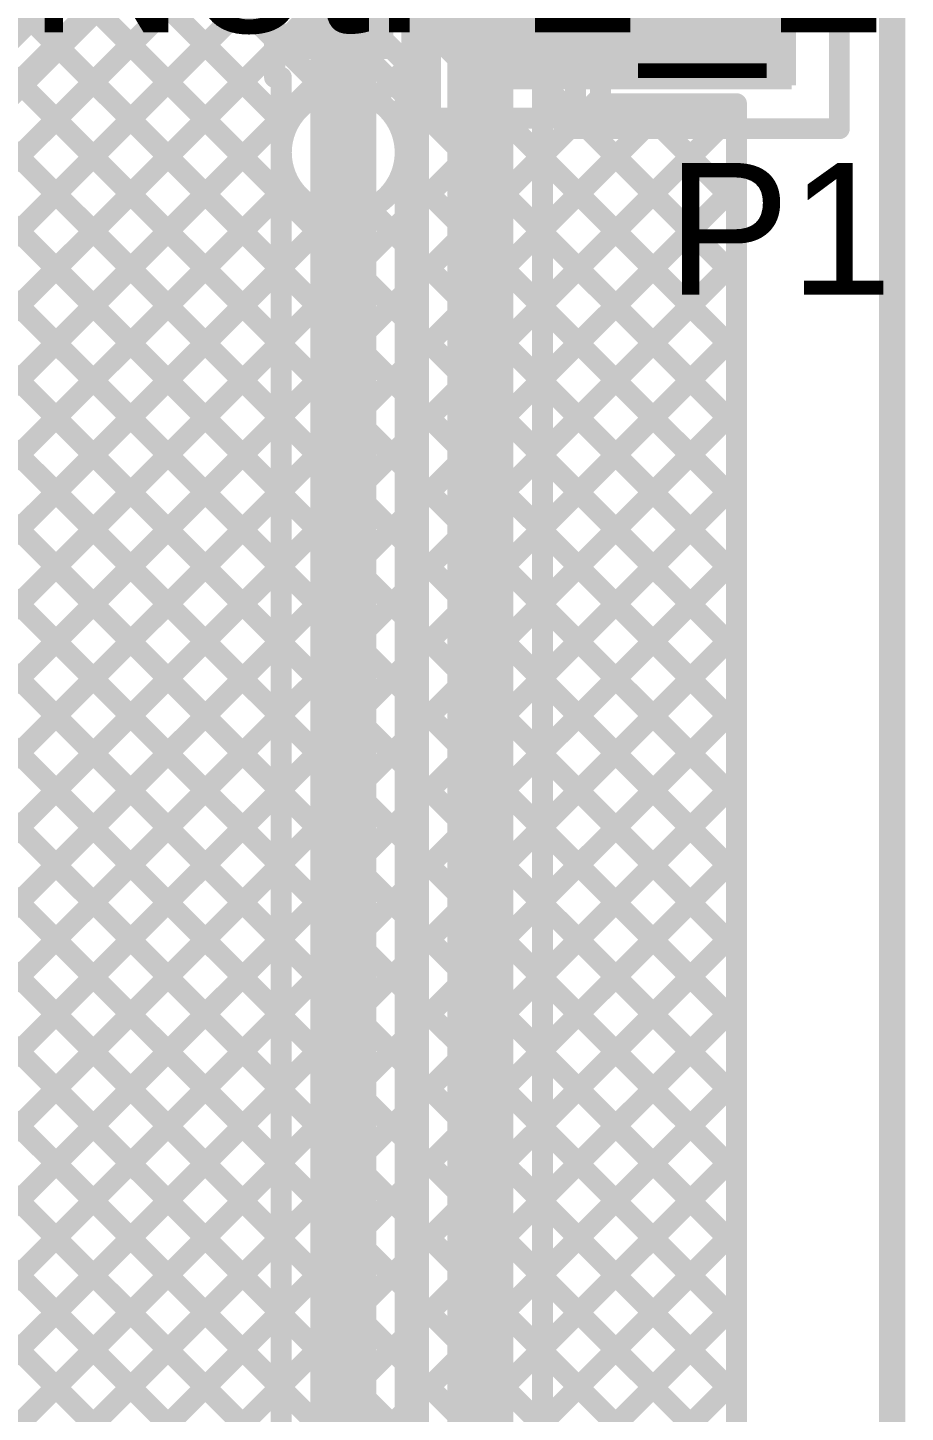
# Model space of a CAD drawing. Header units: millimetres. Extents: x -0.32 to 3.69, y -0.11 to 2.37.
# Drawn here: x 3.355 to 3.688, y 0.588 to 1.113 of the extents above; entities that cross this region are included whole.
import ezdxf

# ---------------------------------------------------------------- set-up
doc = ezdxf.new("R2010")
doc.units = ezdxf.units.MM
doc.header["$MEASUREMENT"] = 0
for name, color, linetype in [('BottomLayer', 5, 'Continuous'), ('BottomPaste', 16, 'Continuous'), ('BottomSolder', 6, 'Continuous'), ('Mechanical2', 216, 'Continuous'), ('MultiLayer', 9, 'Continuous'), ('PadHoleLayer', 156, 'Continuous'), ('TopLayer', 1, 'Continuous'), ('TopOverlay', 2, 'Continuous'), ('TopSolder', 216, 'Continuous'), ('ViaHoleLayer', 16, 'Continuous')]:
    doc.layers.add(name, color=color, linetype=linetype)
doc.styles.add('Arial', font='', dxfattribs={"height": 0.2})
doc.styles.get('Arial').set_extended_font_data('Arial')

# ---------------------------------------------------------------- blocks, each defined once
blk = doc.blocks.new('R___0603_B_39')
at = {"layer": 'BottomLayer'}
for points in [[(-0.045, -0.0175), (-0.045, 0.0175), (-0.015, 0.0175), (-0.015, -0.0175)], [(0.015, -0.0175), (0.015, 0.0175), (0.045, 0.0175), (0.045, -0.0175)]]:
    blk.add_hatch(color=5, dxfattribs=at).paths.add_polyline_path(points)
at = {"layer": 'BottomPaste'}
for points in [[(-0.045, -0.0175), (-0.045, 0.0175), (-0.015, 0.0175), (-0.015, -0.0175)], [(0.015, -0.0175), (0.015, 0.0175), (0.045, 0.0175), (0.045, -0.0175)]]:
    blk.add_hatch(color=16, dxfattribs=at).paths.add_polyline_path(points)
at = {"layer": 'BottomSolder'}
for points in [[(-0.049, -0.0215), (-0.049, 0.0215), (-0.011, 0.0215), (-0.011, -0.0215)], [(0.011, -0.0215), (0.011, 0.0215), (0.049, 0.0215), (0.049, -0.0215)]]:
    blk.add_hatch(color=6, dxfattribs=at).paths.add_polyline_path(points)
blk = doc.blocks.new('HDR1X3__46')
at = {"layer": 'BottomLayer'}
blk.add_hatch(color=5, dxfattribs=at).paths.add_polyline_path([(-0.02953, 0.02953), (0.02953, 0.02953), (0.02953, -0.02953), (-0.02953, -0.02953)])
h = blk.add_hatch(color=5, dxfattribs=at)
edge = h.paths.add_edge_path()
edge.add_arc((0.1, 0), 0.02953, 0, 360)
h = blk.add_hatch(color=5, dxfattribs=at)
edge = h.paths.add_edge_path()
edge.add_arc((0.2, 0), 0.02953, 0, 360)
at = {"layer": 'BottomSolder'}
blk.add_hatch(color=6, dxfattribs=at).paths.add_polyline_path([(-0.03353, 0.03353), (0.03353, 0.03353), (0.03353, -0.03353), (-0.03353, -0.03353)])
h = blk.add_hatch(color=6, dxfattribs=at)
edge = h.paths.add_edge_path()
edge.add_arc((0.1, 0), 0.03353, 0, 360)
h = blk.add_hatch(color=6, dxfattribs=at)
edge = h.paths.add_edge_path()
edge.add_arc((0.2, 0), 0.03353, 0, 360)
at = {"layer": 'MultiLayer'}
blk.add_hatch(color=9, dxfattribs=at).paths.add_polyline_path([(-0.02953, 0.02953), (0.02953, 0.02953), (0.02953, -0.02953), (-0.02953, -0.02953)])
h = blk.add_hatch(color=9, dxfattribs=at)
edge = h.paths.add_edge_path()
edge.add_arc((0.1, 0), 0.02953, 0, 360)
h = blk.add_hatch(color=9, dxfattribs=at)
edge = h.paths.add_edge_path()
edge.add_arc((0.2, 0), 0.02953, 0, 360)
at = {"layer": 'PadHoleLayer'}
h = blk.add_hatch(color=156, dxfattribs=at)
edge = h.paths.add_edge_path()
edge.add_arc((0, 0), 0.01772, 0, 360)
h = blk.add_hatch(color=156, dxfattribs=at)
edge = h.paths.add_edge_path()
edge.add_arc((0.1, 0), 0.01772, 0, 360)
h = blk.add_hatch(color=156, dxfattribs=at)
edge = h.paths.add_edge_path()
edge.add_arc((0.2, 0), 0.01772, 0, 360)
at = {"layer": 'TopLayer'}
blk.add_hatch(color=1, dxfattribs=at).paths.add_polyline_path([(-0.02953, 0.02953), (0.02953, 0.02953), (0.02953, -0.02953), (-0.02953, -0.02953)])
h = blk.add_hatch(color=1, dxfattribs=at)
edge = h.paths.add_edge_path()
edge.add_arc((0.1, 0), 0.02953, 0, 360)
h = blk.add_hatch(color=1, dxfattribs=at)
edge = h.paths.add_edge_path()
edge.add_arc((0.2, 0), 0.02953, 0, 360)
at = {"layer": 'TopSolder'}
blk.add_hatch(color=216, dxfattribs=at).paths.add_polyline_path([(-0.03353, 0.03353), (0.03353, 0.03353), (0.03353, -0.03353), (-0.03353, -0.03353)])
h = blk.add_hatch(color=216, dxfattribs=at)
edge = h.paths.add_edge_path()
edge.add_arc((0.1, 0), 0.03353, 0, 360)
h = blk.add_hatch(color=216, dxfattribs=at)
edge = h.paths.add_edge_path()
edge.add_arc((0.2, 0), 0.03353, 0, 360)
at = {"layer": 'TopOverlay', "const_width": 0.00787}
for points in [[(-0.05, 0.05), (0.25, 0.05)], [(-0.05, 0.05), (-0.05, -0.05)], [(0.25, 0.05), (0.25, -0.05)], [(-0.05, -0.05), (0.25, -0.05)]]:
    blk.add_lwpolyline(points, dxfattribs=at)
at = {"layer": 'TopOverlay', "const_width": 0.00394}
for points in [[(-0.05197, 0.05, 1), (-0.04803, 0.05, 1)], [(-0.05197, 0.05, 1), (-0.04803, 0.05, 1)], [(0.24803, 0.05, 1), (0.25197, 0.05, 1)], [(0.24803, 0.05, 1), (0.25197, 0.05, 1)], [(-0.05197, -0.05, 1), (-0.04803, -0.05, 1)], [(-0.05197, -0.05, 1), (-0.04803, -0.05, 1)], [(0.24803, -0.05, 1), (0.25197, -0.05, 1)], [(0.24803, -0.05, 1), (0.25197, -0.05, 1)]]:
    blk.add_lwpolyline(points, format="xyb", close=True, dxfattribs=at)

msp = doc.modelspace()

# ---------------------------------------------------------------- hatches: boundary and pattern name
at = {"layer": 'BottomLayer'}
msp.add_hatch(color=5, dxfattribs=at).paths.add_polyline_path([(3.519, 1.09), (3.645, 1.09), (3.645, 1.16), (3.519, 1.16)])
h = msp.add_hatch(color=5, dxfattribs=at)
edge = h.paths.add_edge_path()
edge.add_arc((3.475, 1.066), 0.01181, 0, 360)
at = {"layer": 'TopLayer'}
h = msp.add_hatch(color=1, dxfattribs=at)
edge = h.paths.add_edge_path()
edge.add_arc((3.475, 1.066), 0.01181, 0, 360)
at = {"layer": 'ViaHoleLayer'}
h = msp.add_hatch(color=16, dxfattribs=at)
edge = h.paths.add_edge_path()
edge.add_arc((3.475, 1.066), 0.00591, 0, 360)

# ---------------------------------------------------------------- linework, layer by layer
at = {"layer": 'BottomLayer'}
for points, const_width in [([(3.332, 1.1), (3.457, 1.225)], 0.02), ([(2.95181, 0.66422), (3.4916, 1.204)], 0.008), ([(3.34688, 1.08519), (3.4657, 1.204)], 0.008), ([(3.508, 1.079), (3.508, 1.171)], 0.008), ([(3.449, 1.0945), (3.449, 1.1515)], 0.008), ([(3.501, 1.0945), (3.501, 1.1515)], 0.008), ([(3.40976, 1.14807), (3.449, 1.10883)], 0.008), ([(2.97061, 0.65473), (3.449, 1.13312)], 0.008), ([(3.39562, 1.13392), (3.4515, 1.07805)], 0.008), ([(3.475, 1.066), (3.475, 1.123)], 0.025), ([(3.535, 1.123), (3.536, 1.124)], 0.025), ([(3.536, 1.124), (3.612, 1.124)], 0.025), ([(3.612, 1.124), (3.613, 1.125)], 0.025), ([(3.38148, 1.11978), (3.624, 0.87726)], 0.008), ([(3.501, 1.1134), (3.508, 1.1064)], 0.008), ([(2.9844, 0.64024), (3.449, 1.10483)], 0.008), ([(3.36734, 1.10564), (3.624, 0.84898)], 0.008), ([(3.501, 1.10027), (3.508, 1.10727)], 0.008), ([(3.4515, 1.066), (3.4515, 1.0945)], 0.008), ([(3.4985, 1.066), (3.4985, 1.0945)], 0.008), ([(3.3532, 1.0915), (3.624, 0.82069)], 0.008), ([(3.4985, 1.08761), (3.624, 0.96212)], 0.008), ([(2.92671, 0.4694), (3.5363, 1.079)], 0.008), ([(2.94143, 1.079), (3.624, 0.39643)], 0.008), ([(2.95268, 0.4671), (3.56459, 1.079)], 0.008), ([(2.96971, 1.079), (3.624, 0.42471)], 0.008), ([(2.97126, 0.45739), (3.59287, 1.079)], 0.008), ([(2.98486, 0.4427), (3.62116, 1.079)], 0.008), ([(2.99305, 0.6206), (3.4515, 1.07905)], 0.008), ([(2.998, 1.079), (3.624, 0.453)], 0.008), ([(3.02628, 1.079), (3.624, 0.48128)], 0.008), ([(3.05457, 1.079), (3.624, 0.50957)], 0.008), ([(3.08285, 1.079), (3.624, 0.53785)], 0.008), ([(3.11113, 1.079), (3.624, 0.56613)], 0.008), ([(3.13942, 1.079), (3.624, 0.59442)], 0.008), ([(3.1677, 1.079), (3.624, 0.6227)], 0.008), ([(3.19599, 1.079), (3.624, 0.65099)], 0.008), ([(3.22427, 1.079), (3.624, 0.67927)], 0.008), ([(3.25256, 1.079), (3.624, 0.70756)], 0.008), ([(3.28084, 1.079), (3.624, 0.73584)], 0.008), ([(3.30912, 1.079), (3.624, 0.76412)], 0.008), ([(3.33684, 1.07957), (3.624, 0.79241)], 0.008), ([(3.4985, 1.06948), (3.50802, 1.079)], 0.008), ([(3.508, 1.079), (3.624, 1.079)], 0.008), ([(3.5354, 1.079), (3.624, 0.9904)], 0.008), ([(3.56368, 1.079), (3.624, 1.01868)], 0.008), ([(3.59197, 1.079), (3.624, 1.04697)], 0.008), ([(3.62025, 1.079), (3.624, 1.07525)], 0.008), ([(3.624, -0.034), (3.624, 1.079)], 0.008), ([(3.49774, 1.06009), (3.624, 0.93383)], 0.008), ([(2.99299, 0.59226), (3.45477, 1.05404)], 0.008), ([(2.99326, 0.42282), (3.624, 1.05356)], 0.008), ([(2.85987, 0.43085), (3.47174, 1.04273)], 0.008), ([(3.48487, 1.04467), (3.624, 0.90555)], 0.008), ([(2.9926, 0.39387), (3.624, 1.02528)], 0.008), ([(2.90007, 0.27306), (3.624, 0.99699)], 0.008), ([(2.99465, 0.9975), (3.624, 0.36814)], 0.008), ([(2.98907, 0.97479), (3.624, 0.33986)], 0.008), ([(2.92835, 0.27306), (3.624, 0.96871)], 0.008), ([(2.95664, 0.27306), (3.624, 0.94042)], 0.008), ([(2.98492, 0.27306), (3.624, 0.91214)], 0.008), ([(2.99471, 0.25457), (3.624, 0.88385)], 0.008), ([(2.99471, 0.22628), (3.624, 0.85557)], 0.008), ([(2.99471, 0.198), (3.624, 0.82729)], 0.008), ([(2.99471, 0.16971), (3.624, 0.799)], 0.008), ([(2.81928, -0.034), (3.624, 0.77072)], 0.008), ([(2.84757, -0.034), (3.624, 0.74243)], 0.008), ([(2.87585, -0.034), (3.624, 0.71415)], 0.008), ([(2.90414, -0.034), (3.624, 0.68586)], 0.008), ([(2.93242, -0.034), (3.624, 0.65758)], 0.008), ([(2.9607, -0.034), (3.624, 0.6293)], 0.008), ([(2.98899, -0.034), (3.624, 0.60101)], 0.008)]:
    msp.add_lwpolyline(points, dxfattribs=dict(at, const_width=const_width))
for points, const_width in [([(3.46875, 1.123, 1), (3.48125, 1.123, 1)], 0.0125), ([(3.52875, 1.123, 1), (3.54125, 1.123, 1)], 0.0125), ([(3.52975, 1.124, 1), (3.54225, 1.124, 1)], 0.0125), ([(3.52975, 1.124, 1), (3.54225, 1.124, 1)], 0.0125), ([(3.60575, 1.124, 1), (3.61825, 1.124, 1)], 0.0125), ([(3.60575, 1.124, 1), (3.61825, 1.124, 1)], 0.0125), ([(3.60675, 1.125, 1), (3.61925, 1.125, 1)], 0.0125), ([(3.499, 1.1134, 1), (3.503, 1.1134, 1)], 0.004), ([(3.36534, 1.10564, 1), (3.36934, 1.10564, 1)], 0.004), ([(3.447, 1.10883, 1), (3.451, 1.10883, 1)], 0.004), ([(3.447, 1.10483, 1), (3.451, 1.10483, 1)], 0.004), ([(3.506, 1.10727, 1), (3.51, 1.10727, 1)], 0.004), ([(3.506, 1.1064, 1), (3.51, 1.1064, 1)], 0.004), ([(3.499, 1.10027, 1), (3.503, 1.10027, 1)], 0.004), ([(3.447, 1.0945, 1), (3.451, 1.0945, 1)], 0.004), ([(3.4495, 1.0945, 1), (3.4535, 1.0945, 1)], 0.004), ([(3.4965, 1.0945, 1), (3.5005, 1.0945, 1)], 0.004), ([(3.499, 1.0945, 1), (3.503, 1.0945, 1)], 0.004), ([(3.3512, 1.0915, 1), (3.3552, 1.0915, 1)], 0.004), ([(3.4965, 1.08761, 1), (3.5005, 1.08761, 1)], 0.004), ([(3.4495, 1.07905, 1), (3.4535, 1.07905, 1)], 0.004), ([(3.4495, 1.07805, 1), (3.4535, 1.07805, 1)], 0.004), ([(3.506, 1.079, 1), (3.51, 1.079, 1)], 0.004), ([(3.506, 1.079, 1), (3.51, 1.079, 1)], 0.004), ([(3.50602, 1.079, 1), (3.51002, 1.079, 1)], 0.004), ([(3.5334, 1.079, 1), (3.5374, 1.079, 1)], 0.004), ([(3.5343, 1.079, 1), (3.5383, 1.079, 1)], 0.004), ([(3.56168, 1.079, 1), (3.56568, 1.079, 1)], 0.004), ([(3.56259, 1.079, 1), (3.56659, 1.079, 1)], 0.004), ([(3.58997, 1.079, 1), (3.59397, 1.079, 1)], 0.004), ([(3.59087, 1.079, 1), (3.59487, 1.079, 1)], 0.004), ([(3.61825, 1.079, 1), (3.62225, 1.079, 1)], 0.004), ([(3.61916, 1.079, 1), (3.62316, 1.079, 1)], 0.004), ([(3.622, 1.079, 1), (3.626, 1.079, 1)], 0.004), ([(3.622, 1.079, 1), (3.626, 1.079, 1)], 0.004), ([(3.46875, 1.066, 1), (3.48125, 1.066, 1)], 0.0125), ([(3.622, 1.07525, 1), (3.626, 1.07525, 1)], 0.004), ([(3.4965, 1.06948, 1), (3.5005, 1.06948, 1)], 0.004), ([(3.4495, 1.066, 1), (3.4535, 1.066, 1)], 0.004), ([(3.4495, 1.066, 1), (3.4535, 1.066, 1)], 0.004), ([(3.4965, 1.066, 1), (3.5005, 1.066, 1)], 0.004), ([(3.4965, 1.066, 1), (3.5005, 1.066, 1)], 0.004), ([(3.49574, 1.06009, 1), (3.49974, 1.06009, 1)], 0.004), ([(3.45277, 1.05404, 1), (3.45677, 1.05404, 1)], 0.004), ([(3.622, 1.05356, 1), (3.626, 1.05356, 1)], 0.004), ([(3.622, 1.04697, 1), (3.626, 1.04697, 1)], 0.004), ([(3.46974, 1.04273, 1), (3.47374, 1.04273, 1)], 0.004), ([(3.48287, 1.04467, 1), (3.48687, 1.04467, 1)], 0.004), ([(3.622, 1.02528, 1), (3.626, 1.02528, 1)], 0.004), ([(3.622, 1.01868, 1), (3.626, 1.01868, 1)], 0.004), ([(3.622, 0.99699, 1), (3.626, 0.99699, 1)], 0.004), ([(3.622, 0.9904, 1), (3.626, 0.9904, 1)], 0.004), ([(3.622, 0.96871, 1), (3.626, 0.96871, 1)], 0.004), ([(3.622, 0.96212, 1), (3.626, 0.96212, 1)], 0.004), ([(3.622, 0.94042, 1), (3.626, 0.94042, 1)], 0.004), ([(3.622, 0.93383, 1), (3.626, 0.93383, 1)], 0.004), ([(3.622, 0.91214, 1), (3.626, 0.91214, 1)], 0.004), ([(3.622, 0.90555, 1), (3.626, 0.90555, 1)], 0.004), ([(3.622, 0.88385, 1), (3.626, 0.88385, 1)], 0.004), ([(3.622, 0.87726, 1), (3.626, 0.87726, 1)], 0.004), ([(3.622, 0.85557, 1), (3.626, 0.85557, 1)], 0.004), ([(3.622, 0.84898, 1), (3.626, 0.84898, 1)], 0.004), ([(3.622, 0.82729, 1), (3.626, 0.82729, 1)], 0.004), ([(3.622, 0.82069, 1), (3.626, 0.82069, 1)], 0.004), ([(3.622, 0.799, 1), (3.626, 0.799, 1)], 0.004), ([(3.622, 0.79241, 1), (3.626, 0.79241, 1)], 0.004), ([(3.622, 0.77072, 1), (3.626, 0.77072, 1)], 0.004), ([(3.622, 0.76412, 1), (3.626, 0.76412, 1)], 0.004), ([(3.622, 0.74243, 1), (3.626, 0.74243, 1)], 0.004), ([(3.622, 0.73584, 1), (3.626, 0.73584, 1)], 0.004), ([(3.622, 0.71415, 1), (3.626, 0.71415, 1)], 0.004), ([(3.622, 0.70756, 1), (3.626, 0.70756, 1)], 0.004), ([(3.622, 0.68586, 1), (3.626, 0.68586, 1)], 0.004), ([(3.622, 0.67927, 1), (3.626, 0.67927, 1)], 0.004), ([(3.622, 0.65758, 1), (3.626, 0.65758, 1)], 0.004), ([(3.622, 0.65099, 1), (3.626, 0.65099, 1)], 0.004), ([(3.622, 0.6293, 1), (3.626, 0.6293, 1)], 0.004), ([(3.622, 0.6227, 1), (3.626, 0.6227, 1)], 0.004), ([(3.622, 0.60101, 1), (3.626, 0.60101, 1)], 0.004), ([(3.622, 0.59442, 1), (3.626, 0.59442, 1)], 0.004)]:
    msp.add_lwpolyline(points, format="xyb", close=True, dxfattribs=dict(at, const_width=const_width))
at = {"layer": 'BottomLayer', "const_width": 0.008}
msp.add_lwpolyline([(3.4985, 1.066, -1), (3.4515, 1.066)], format="xyb", dxfattribs=at)
at = {"layer": 'Mechanical2', "const_width": 0.01}
msp.add_lwpolyline([(3.683, 2.255), (3.683, -0.105)], dxfattribs=at)
at = {"layer": 'TopLayer'}
for points, const_width in [([(2.99471, 1.59141), (3.5035, 1.08262)], 0.008), ([(2.84951, 1.5669), (3.4515, 0.96491)], 0.008), ([(2.99011, 1.56772), (3.46909, 1.08874)], 0.008), ([(2.97915, 1.5504), (3.45367, 1.07587)], 0.008), ([(2.90793, 1.53677), (3.4515, 0.99319)], 0.008), ([(2.96333, 1.53794), (3.4515, 1.04976)], 0.008), ([(2.94193, 1.53105), (3.4515, 1.02148)], 0.008), ([(2.99471, 1.39341), (3.4515, 0.93662)], 0.008), ([(2.84744, 1.37097), (3.4515, 0.76692)], 0.008), ([(2.98977, 1.37007), (3.4515, 0.90834)], 0.008), ([(2.9786, 1.35295), (3.4515, 0.88006)], 0.008), ([(2.90555, 1.34115), (3.4515, 0.7952)], 0.008), ([(2.96258, 1.34069), (3.4515, 0.85177)], 0.008), ([(2.94091, 1.33408), (3.4515, 0.82349)], 0.008), ([(2.99469, 1.19544), (3.4515, 0.73863)], 0.008), ([(2.92538, 0.66606), (3.4515, 1.19219)], 0.008), ([(2.84688, 1.17355), (3.4491, 0.57133)], 0.008), ([(2.98943, 1.17243), (3.4515, 0.71035)], 0.008), ([(3.4985, 1.17247), (3.57247, 1.0985)], 0.008), ([(2.95181, 0.66422), (3.4515, 1.1639)], 0.008), ([(3.475, 1.157), (3.527, 1.105)], 0.025), ([(3.57247, 1.08447), (3.57247, 1.16553)], 0.008), ([(2.97805, 1.15552), (3.4515, 0.68207)], 0.008), ([(2.90282, 1.14589), (3.4515, 0.59721)], 0.008), ([(2.96183, 1.14345), (3.4515, 0.65378)], 0.008), ([(2.97061, 0.65473), (3.45736, 1.14148)], 0.008), ([(2.93987, 1.13713), (3.4515, 0.6255)], 0.008), ([(3.4584, 1.14037), (3.5035, 1.09527)], 0.008), ([(2.9844, 0.64024), (3.47147, 1.1273)], 0.008), ([(3.5505, 1.0932), (3.57247, 1.11517)], 0.008), ([(2.99305, 0.6206), (3.48561, 1.11316)], 0.008), ([(3.527, 0.531), (3.527, 1.105)], 0.025), ([(3.5505, 0.531), (3.5505, 1.105)], 0.008), ([(3.48696, 1.08623), (3.49975, 1.09902)], 0.008), ([(3.5035, 0.54073), (3.5035, 1.09527)], 0.008), ([(3.5505, 1.09218), (3.624, 1.01868)], 0.008), ([(3.5505, 1.06491), (3.57247, 1.08689)], 0.008), ([(3.5505, 1.03663), (3.59834, 1.08447)], 0.008), ([(3.57247, 1.08447), (3.624, 1.08447)], 0.008), ([(3.5865, 1.08447), (3.624, 1.04697)], 0.008), ([(3.61478, 1.08447), (3.624, 1.07525)], 0.008), ([(3.624, -0.034), (3.624, 1.08447)], 0.008), ([(3.5505, 1.00834), (3.624, 1.08184)], 0.008), ([(3.475, 0.564), (3.475, 1.066)], 0.025), ([(3.49827, 1.06926), (3.5035, 1.07448)], 0.008), ([(3.4515, 0.57373), (3.4515, 1.066)], 0.008), ([(3.4985, 0.564), (3.4985, 1.066)], 0.008), ([(3.5505, 1.0639), (3.624, 0.9904)], 0.008), ([(3.4985, 1.05933), (3.5035, 1.05433)], 0.008), ([(3.5505, 0.98006), (3.624, 1.05356)], 0.008), ([(2.99299, 0.59226), (3.4515, 1.05077)], 0.008), ([(3.4985, 1.0412), (3.5035, 1.0462)], 0.008), ([(3.4985, 1.03105), (3.5035, 1.02605)], 0.008), ([(3.5505, 1.03561), (3.624, 0.96212)], 0.008), ([(2.85987, 0.43085), (3.4515, 1.02248)], 0.008), ([(3.5505, 0.95178), (3.624, 1.02528)], 0.008), ([(3.4985, 1.01291), (3.5035, 1.01791)], 0.008), ([(3.5505, 1.00733), (3.624, 0.93383)], 0.008), ([(3.4985, 1.00276), (3.5035, 0.99776)], 0.008), ([(2.92671, 0.4694), (3.4515, 0.9942)], 0.008), ([(2.99465, 0.9975), (3.43496, 0.55719)], 0.008), ([(3.5505, 0.92349), (3.624, 0.99699)], 0.008), ([(3.4985, 0.98463), (3.5035, 0.98963)], 0.008), ([(3.5505, 0.97905), (3.624, 0.90555)], 0.008), ([(2.98907, 0.97479), (3.42081, 0.54305)], 0.008), ([(3.4985, 0.97448), (3.5035, 0.96948)], 0.008), ([(3.5505, 0.89521), (3.624, 0.96871)], 0.008), ([(2.95268, 0.4671), (3.4515, 0.96591)], 0.008), ([(3.4985, 0.95634), (3.5035, 0.96134)], 0.008), ([(3.5505, 0.95076), (3.624, 0.87726)], 0.008), ([(3.4985, 0.94619), (3.5035, 0.94119)], 0.008), ([(2.97126, 0.45739), (3.4515, 0.93763)], 0.008), ([(3.5505, 0.86692), (3.624, 0.94042)], 0.008), ([(3.4985, 0.92806), (3.5035, 0.93306)], 0.008), ([(3.5505, 0.92248), (3.624, 0.84898)], 0.008), ([(3.4985, 0.91791), (3.5035, 0.91291)], 0.008), ([(3.5505, 0.83864), (3.624, 0.91214)], 0.008), ([(2.98486, 0.4427), (3.4515, 0.90934)], 0.008), ([(3.4985, 0.89978), (3.5035, 0.90478)], 0.008), ([(3.5505, 0.89419), (3.624, 0.82069)], 0.008), ([(3.4985, 0.88962), (3.5035, 0.88462)], 0.008), ([(3.5505, 0.81035), (3.624, 0.88385)], 0.008), ([(2.99326, 0.42282), (3.4515, 0.88106)], 0.008), ([(3.4985, 0.87149), (3.5035, 0.87649)], 0.008), ([(3.5505, 0.86591), (3.624, 0.79241)], 0.008), ([(3.4985, 0.86134), (3.5035, 0.85634)], 0.008), ([(2.9926, 0.39387), (3.4515, 0.85278)], 0.008), ([(3.5505, 0.78207), (3.624, 0.85557)], 0.008), ([(3.4985, 0.84321), (3.5035, 0.84821)], 0.008), ([(3.5505, 0.83762), (3.624, 0.76412)], 0.008), ([(3.4985, 0.83306), (3.5035, 0.82806)], 0.008), ([(3.5505, 0.75379), (3.624, 0.82729)], 0.008), ([(2.90007, 0.27306), (3.4515, 0.82449)], 0.008), ([(3.4985, 0.81492), (3.5035, 0.81992)], 0.008), ([(3.4985, 0.80477), (3.5035, 0.79977)], 0.008), ([(3.5505, 0.80934), (3.624, 0.73584)], 0.008), ([(2.92835, 0.27306), (3.4515, 0.79621)], 0.008), ([(3.5505, 0.7255), (3.624, 0.799)], 0.008), ([(3.4985, 0.78664), (3.5035, 0.79164)], 0.008), ([(3.5505, 0.78106), (3.624, 0.70756)], 0.008), ([(3.4985, 0.77649), (3.5035, 0.77149)], 0.008), ([(3.5505, 0.69722), (3.624, 0.77072)], 0.008), ([(2.95664, 0.27306), (3.4515, 0.76792)], 0.008), ([(3.4985, 0.75835), (3.5035, 0.76335)], 0.008), ([(3.5505, 0.75277), (3.624, 0.67927)], 0.008), ([(3.4985, 0.7482), (3.5035, 0.7432)], 0.008), ([(3.5505, 0.66893), (3.624, 0.74243)], 0.008), ([(2.98492, 0.27306), (3.4515, 0.73964)], 0.008), ([(3.4985, 0.73007), (3.5035, 0.73507)], 0.008), ([(3.5505, 0.72449), (3.624, 0.65099)], 0.008), ([(3.4985, 0.71992), (3.5035, 0.71492)], 0.008), ([(2.99471, 0.25457), (3.4515, 0.71135)], 0.008), ([(3.5505, 0.64065), (3.624, 0.71415)], 0.008), ([(3.4985, 0.70179), (3.5035, 0.70679)], 0.008), ([(3.5505, 0.6962), (3.624, 0.6227)], 0.008), ([(3.4985, 0.69163), (3.5035, 0.68663)], 0.008), ([(3.5505, 0.61236), (3.624, 0.68586)], 0.008), ([(2.99471, 0.22628), (3.4515, 0.68307)], 0.008), ([(3.4985, 0.6735), (3.5035, 0.6785)], 0.008), ([(3.4985, 0.66335), (3.5035, 0.65835)], 0.008), ([(3.5505, 0.66792), (3.624, 0.59442)], 0.008), ([(2.99471, 0.198), (3.4515, 0.65479)], 0.008), ([(3.5505, 0.58408), (3.624, 0.65758)], 0.008), ([(3.4985, 0.64522), (3.5035, 0.65022)], 0.008), ([(3.5505, 0.63963), (3.624, 0.56613)], 0.008), ([(3.4985, 0.63507), (3.5035, 0.63007)], 0.008), ([(2.99471, 0.16971), (3.4515, 0.6265)], 0.008), ([(3.5505, 0.5558), (3.624, 0.6293)], 0.008), ([(3.4985, 0.61693), (3.5035, 0.62193)], 0.008), ([(3.5505, 0.61135), (3.624, 0.53785)], 0.008), ([(3.4985, 0.60678), (3.5035, 0.60178)], 0.008), ([(3.55019, 0.5272), (3.624, 0.60101)], 0.008), ([(2.88178, 0.0285), (3.4515, 0.59822)], 0.008), ([(3.4985, 0.58865), (3.5035, 0.59365)], 0.008)]:
    msp.add_lwpolyline(points, dxfattribs=dict(at, const_width=const_width))
at = {"layer": 'TopLayer', "const_width": 0.008}
for points in [[(3.5436, 1.12163, -0.199188), (3.5505, 1.105)], [(3.54362, 1.12162, -0.198912), (3.5505, 1.105)], [(3.4515, 1.066, -1), (3.4985, 1.066)]]:
    msp.add_lwpolyline(points, format="xyb", dxfattribs=at)
at = {"layer": 'TopLayer'}
for points, const_width in [([(3.57047, 1.11517, 1), (3.57447, 1.11517, 1)], 0.004), ([(3.48361, 1.11316, 1), (3.48761, 1.11316, 1)], 0.004), ([(3.52075, 1.105, 1), (3.53325, 1.105, 1)], 0.0125), ([(3.52075, 1.105, 1), (3.53325, 1.105, 1)], 0.0125), ([(3.5485, 1.105, 1), (3.5525, 1.105, 1)], 0.004), ([(3.5485, 1.105, 1), (3.5525, 1.105, 1)], 0.004), ([(3.5485, 1.105, 1), (3.5525, 1.105, 1)], 0.004), ([(3.49775, 1.09902, 1), (3.50175, 1.09902, 1)], 0.004), ([(3.5015, 1.09527, 1), (3.5055, 1.09527, 1)], 0.004), ([(3.5015, 1.09527, 1), (3.5055, 1.09527, 1)], 0.004), ([(3.57047, 1.0985, 1), (3.57447, 1.0985, 1)], 0.004), ([(3.46709, 1.08874, 1), (3.47109, 1.08874, 1)], 0.004), ([(3.5485, 1.0932, 1), (3.5525, 1.0932, 1)], 0.004), ([(3.5485, 1.09218, 1), (3.5525, 1.09218, 1)], 0.004), ([(3.48496, 1.08623, 1), (3.48896, 1.08623, 1)], 0.004), ([(3.57047, 1.08689, 1), (3.57447, 1.08689, 1)], 0.004), ([(3.57047, 1.08447, 1), (3.57447, 1.08447, 1)], 0.004), ([(3.57047, 1.08447, 1), (3.57447, 1.08447, 1)], 0.004), ([(3.5845, 1.08447, 1), (3.5885, 1.08447, 1)], 0.004), ([(3.59634, 1.08447, 1), (3.60034, 1.08447, 1)], 0.004), ([(3.61278, 1.08447, 1), (3.61678, 1.08447, 1)], 0.004), ([(3.622, 1.08447, 1), (3.626, 1.08447, 1)], 0.004), ([(3.622, 1.08447, 1), (3.626, 1.08447, 1)], 0.004), ([(3.5015, 1.08262, 1), (3.5055, 1.08262, 1)], 0.004), ([(3.622, 1.08184, 1), (3.626, 1.08184, 1)], 0.004), ([(3.45167, 1.07587, 1), (3.45567, 1.07587, 1)], 0.004), ([(3.46875, 1.066, 1), (3.48125, 1.066, 1)], 0.0125), ([(3.5015, 1.07448, 1), (3.5055, 1.07448, 1)], 0.004), ([(3.622, 1.07525, 1), (3.626, 1.07525, 1)], 0.004), ([(3.49627, 1.06926, 1), (3.50027, 1.06926, 1)], 0.004), ([(3.4495, 1.066, 1), (3.4535, 1.066, 1)], 0.004), ([(3.4495, 1.066, 1), (3.4535, 1.066, 1)], 0.004), ([(3.4965, 1.066, 1), (3.5005, 1.066, 1)], 0.004), ([(3.4965, 1.066, 1), (3.5005, 1.066, 1)], 0.004), ([(3.5485, 1.06491, 1), (3.5525, 1.06491, 1)], 0.004), ([(3.5485, 1.0639, 1), (3.5525, 1.0639, 1)], 0.004), ([(3.4965, 1.05933, 1), (3.5005, 1.05933, 1)], 0.004), ([(3.5015, 1.05433, 1), (3.5055, 1.05433, 1)], 0.004), ([(3.622, 1.05356, 1), (3.626, 1.05356, 1)], 0.004), ([(3.4495, 1.05077, 1), (3.4535, 1.05077, 1)], 0.004), ([(3.4495, 1.04976, 1), (3.4535, 1.04976, 1)], 0.004), ([(3.622, 1.04697, 1), (3.626, 1.04697, 1)], 0.004), ([(3.4965, 1.0412, 1), (3.5005, 1.0412, 1)], 0.004), ([(3.5015, 1.0462, 1), (3.5055, 1.0462, 1)], 0.004), ([(3.5485, 1.03663, 1), (3.5525, 1.03663, 1)], 0.004), ([(3.4965, 1.03105, 1), (3.5005, 1.03105, 1)], 0.004), ([(3.5485, 1.03561, 1), (3.5525, 1.03561, 1)], 0.004), ([(3.5015, 1.02605, 1), (3.5055, 1.02605, 1)], 0.004), ([(3.4495, 1.02248, 1), (3.4535, 1.02248, 1)], 0.004), ([(3.4495, 1.02148, 1), (3.4535, 1.02148, 1)], 0.004), ([(3.622, 1.02528, 1), (3.626, 1.02528, 1)], 0.004), ([(3.5015, 1.01791, 1), (3.5055, 1.01791, 1)], 0.004), ([(3.622, 1.01868, 1), (3.626, 1.01868, 1)], 0.004), ([(3.4965, 1.01291, 1), (3.5005, 1.01291, 1)], 0.004), ([(3.5485, 1.00834, 1), (3.5525, 1.00834, 1)], 0.004), ([(3.5485, 1.00733, 1), (3.5525, 1.00733, 1)], 0.004), ([(3.4965, 1.00276, 1), (3.5005, 1.00276, 1)], 0.004), ([(3.4495, 0.9942, 1), (3.4535, 0.9942, 1)], 0.004), ([(3.5015, 0.99776, 1), (3.5055, 0.99776, 1)], 0.004), ([(3.622, 0.99699, 1), (3.626, 0.99699, 1)], 0.004), ([(3.4495, 0.99319, 1), (3.4535, 0.99319, 1)], 0.004), ([(3.5015, 0.98963, 1), (3.5055, 0.98963, 1)], 0.004), ([(3.622, 0.9904, 1), (3.626, 0.9904, 1)], 0.004), ([(3.4965, 0.98463, 1), (3.5005, 0.98463, 1)], 0.004), ([(3.5485, 0.98006, 1), (3.5525, 0.98006, 1)], 0.004), ([(3.5485, 0.97905, 1), (3.5525, 0.97905, 1)], 0.004), ([(3.4965, 0.97448, 1), (3.5005, 0.97448, 1)], 0.004), ([(3.5015, 0.96948, 1), (3.5055, 0.96948, 1)], 0.004), ([(3.622, 0.96871, 1), (3.626, 0.96871, 1)], 0.004), ([(3.4495, 0.96591, 1), (3.4535, 0.96591, 1)], 0.004), ([(3.4495, 0.96491, 1), (3.4535, 0.96491, 1)], 0.004), ([(3.5015, 0.96134, 1), (3.5055, 0.96134, 1)], 0.004), ([(3.622, 0.96212, 1), (3.626, 0.96212, 1)], 0.004), ([(3.4965, 0.95634, 1), (3.5005, 0.95634, 1)], 0.004), ([(3.5485, 0.95178, 1), (3.5525, 0.95178, 1)], 0.004), ([(3.5485, 0.95076, 1), (3.5525, 0.95076, 1)], 0.004), ([(3.4965, 0.94619, 1), (3.5005, 0.94619, 1)], 0.004), ([(3.4495, 0.93763, 1), (3.4535, 0.93763, 1)], 0.004), ([(3.4495, 0.93662, 1), (3.4535, 0.93662, 1)], 0.004), ([(3.5015, 0.94119, 1), (3.5055, 0.94119, 1)], 0.004), ([(3.622, 0.94042, 1), (3.626, 0.94042, 1)], 0.004), ([(3.5015, 0.93306, 1), (3.5055, 0.93306, 1)], 0.004), ([(3.622, 0.93383, 1), (3.626, 0.93383, 1)], 0.004), ([(3.4965, 0.92806, 1), (3.5005, 0.92806, 1)], 0.004), ([(3.5485, 0.92349, 1), (3.5525, 0.92349, 1)], 0.004), ([(3.5485, 0.92248, 1), (3.5525, 0.92248, 1)], 0.004), ([(3.4965, 0.91791, 1), (3.5005, 0.91791, 1)], 0.004), ([(3.5015, 0.91291, 1), (3.5055, 0.91291, 1)], 0.004), ([(3.622, 0.91214, 1), (3.626, 0.91214, 1)], 0.004), ([(3.4495, 0.90934, 1), (3.4535, 0.90934, 1)], 0.004), ([(3.4495, 0.90834, 1), (3.4535, 0.90834, 1)], 0.004), ([(3.5015, 0.90478, 1), (3.5055, 0.90478, 1)], 0.004), ([(3.622, 0.90555, 1), (3.626, 0.90555, 1)], 0.004), ([(3.4965, 0.89978, 1), (3.5005, 0.89978, 1)], 0.004), ([(3.5485, 0.89521, 1), (3.5525, 0.89521, 1)], 0.004), ([(3.5485, 0.89419, 1), (3.5525, 0.89419, 1)], 0.004), ([(3.4965, 0.88962, 1), (3.5005, 0.88962, 1)], 0.004), ([(3.5015, 0.88462, 1), (3.5055, 0.88462, 1)], 0.004), ([(3.622, 0.88385, 1), (3.626, 0.88385, 1)], 0.004), ([(3.4495, 0.88106, 1), (3.4535, 0.88106, 1)], 0.004), ([(3.4495, 0.88006, 1), (3.4535, 0.88006, 1)], 0.004), ([(3.5015, 0.87649, 1), (3.5055, 0.87649, 1)], 0.004), ([(3.622, 0.87726, 1), (3.626, 0.87726, 1)], 0.004), ([(3.4965, 0.87149, 1), (3.5005, 0.87149, 1)], 0.004), ([(3.5485, 0.86692, 1), (3.5525, 0.86692, 1)], 0.004), ([(3.5485, 0.86591, 1), (3.5525, 0.86591, 1)], 0.004), ([(3.4965, 0.86134, 1), (3.5005, 0.86134, 1)], 0.004), ([(3.4495, 0.85278, 1), (3.4535, 0.85278, 1)], 0.004), ([(3.5015, 0.85634, 1), (3.5055, 0.85634, 1)], 0.004), ([(3.622, 0.85557, 1), (3.626, 0.85557, 1)], 0.004), ([(3.4495, 0.85177, 1), (3.4535, 0.85177, 1)], 0.004), ([(3.5015, 0.84821, 1), (3.5055, 0.84821, 1)], 0.004), ([(3.622, 0.84898, 1), (3.626, 0.84898, 1)], 0.004), ([(3.4965, 0.84321, 1), (3.5005, 0.84321, 1)], 0.004), ([(3.5485, 0.83864, 1), (3.5525, 0.83864, 1)], 0.004), ([(3.5485, 0.83762, 1), (3.5525, 0.83762, 1)], 0.004), ([(3.4965, 0.83306, 1), (3.5005, 0.83306, 1)], 0.004), ([(3.5015, 0.82806, 1), (3.5055, 0.82806, 1)], 0.004), ([(3.622, 0.82729, 1), (3.626, 0.82729, 1)], 0.004), ([(3.4495, 0.82449, 1), (3.4535, 0.82449, 1)], 0.004), ([(3.4495, 0.82349, 1), (3.4535, 0.82349, 1)], 0.004), ([(3.622, 0.82069, 1), (3.626, 0.82069, 1)], 0.004), ([(3.5015, 0.81992, 1), (3.5055, 0.81992, 1)], 0.004), ([(3.4965, 0.81492, 1), (3.5005, 0.81492, 1)], 0.004), ([(3.5485, 0.81035, 1), (3.5525, 0.81035, 1)], 0.004), ([(3.4965, 0.80477, 1), (3.5005, 0.80477, 1)], 0.004), ([(3.5485, 0.80934, 1), (3.5525, 0.80934, 1)], 0.004), ([(3.5015, 0.79977, 1), (3.5055, 0.79977, 1)], 0.004), ([(3.4495, 0.79621, 1), (3.4535, 0.79621, 1)], 0.004), ([(3.4495, 0.7952, 1), (3.4535, 0.7952, 1)], 0.004), ([(3.622, 0.799, 1), (3.626, 0.799, 1)], 0.004), ([(3.5015, 0.79164, 1), (3.5055, 0.79164, 1)], 0.004), ([(3.622, 0.79241, 1), (3.626, 0.79241, 1)], 0.004), ([(3.4965, 0.78664, 1), (3.5005, 0.78664, 1)], 0.004), ([(3.5485, 0.78207, 1), (3.5525, 0.78207, 1)], 0.004), ([(3.5485, 0.78106, 1), (3.5525, 0.78106, 1)], 0.004), ([(3.4965, 0.77649, 1), (3.5005, 0.77649, 1)], 0.004), ([(3.5015, 0.77149, 1), (3.5055, 0.77149, 1)], 0.004), ([(3.622, 0.77072, 1), (3.626, 0.77072, 1)], 0.004), ([(3.4495, 0.76792, 1), (3.4535, 0.76792, 1)], 0.004), ([(3.4495, 0.76692, 1), (3.4535, 0.76692, 1)], 0.004), ([(3.5015, 0.76335, 1), (3.5055, 0.76335, 1)], 0.004), ([(3.622, 0.76412, 1), (3.626, 0.76412, 1)], 0.004), ([(3.4965, 0.75835, 1), (3.5005, 0.75835, 1)], 0.004), ([(3.5485, 0.75379, 1), (3.5525, 0.75379, 1)], 0.004), ([(3.5485, 0.75277, 1), (3.5525, 0.75277, 1)], 0.004), ([(3.4965, 0.7482, 1), (3.5005, 0.7482, 1)], 0.004), ([(3.5015, 0.7432, 1), (3.5055, 0.7432, 1)], 0.004), ([(3.622, 0.74243, 1), (3.626, 0.74243, 1)], 0.004), ([(3.4495, 0.73964, 1), (3.4535, 0.73964, 1)], 0.004), ([(3.4495, 0.73863, 1), (3.4535, 0.73863, 1)], 0.004), ([(3.5015, 0.73507, 1), (3.5055, 0.73507, 1)], 0.004), ([(3.622, 0.73584, 1), (3.626, 0.73584, 1)], 0.004), ([(3.4965, 0.73007, 1), (3.5005, 0.73007, 1)], 0.004), ([(3.5485, 0.7255, 1), (3.5525, 0.7255, 1)], 0.004), ([(3.5485, 0.72449, 1), (3.5525, 0.72449, 1)], 0.004), ([(3.4965, 0.71992, 1), (3.5005, 0.71992, 1)], 0.004), ([(3.4495, 0.71135, 1), (3.4535, 0.71135, 1)], 0.004), ([(3.4495, 0.71035, 1), (3.4535, 0.71035, 1)], 0.004), ([(3.5015, 0.71492, 1), (3.5055, 0.71492, 1)], 0.004), ([(3.622, 0.71415, 1), (3.626, 0.71415, 1)], 0.004), ([(3.5015, 0.70679, 1), (3.5055, 0.70679, 1)], 0.004), ([(3.622, 0.70756, 1), (3.626, 0.70756, 1)], 0.004), ([(3.4965, 0.70179, 1), (3.5005, 0.70179, 1)], 0.004), ([(3.5485, 0.69722, 1), (3.5525, 0.69722, 1)], 0.004), ([(3.5485, 0.6962, 1), (3.5525, 0.6962, 1)], 0.004), ([(3.4965, 0.69163, 1), (3.5005, 0.69163, 1)], 0.004), ([(3.5015, 0.68663, 1), (3.5055, 0.68663, 1)], 0.004), ([(3.622, 0.68586, 1), (3.626, 0.68586, 1)], 0.004), ([(3.4495, 0.68307, 1), (3.4535, 0.68307, 1)], 0.004), ([(3.4495, 0.68207, 1), (3.4535, 0.68207, 1)], 0.004), ([(3.622, 0.67927, 1), (3.626, 0.67927, 1)], 0.004), ([(3.4965, 0.6735, 1), (3.5005, 0.6735, 1)], 0.004), ([(3.5015, 0.6785, 1), (3.5055, 0.6785, 1)], 0.004), ([(3.5485, 0.66893, 1), (3.5525, 0.66893, 1)], 0.004), ([(3.4965, 0.66335, 1), (3.5005, 0.66335, 1)], 0.004), ([(3.5485, 0.66792, 1), (3.5525, 0.66792, 1)], 0.004), ([(3.5015, 0.65835, 1), (3.5055, 0.65835, 1)], 0.004), ([(3.4495, 0.65479, 1), (3.4535, 0.65479, 1)], 0.004), ([(3.4495, 0.65378, 1), (3.4535, 0.65378, 1)], 0.004), ([(3.622, 0.65758, 1), (3.626, 0.65758, 1)], 0.004), ([(3.5015, 0.65022, 1), (3.5055, 0.65022, 1)], 0.004), ([(3.622, 0.65099, 1), (3.626, 0.65099, 1)], 0.004), ([(3.4965, 0.64522, 1), (3.5005, 0.64522, 1)], 0.004), ([(3.5485, 0.64065, 1), (3.5525, 0.64065, 1)], 0.004), ([(3.5485, 0.63963, 1), (3.5525, 0.63963, 1)], 0.004), ([(3.4965, 0.63507, 1), (3.5005, 0.63507, 1)], 0.004), ([(3.4495, 0.6265, 1), (3.4535, 0.6265, 1)], 0.004), ([(3.5015, 0.63007, 1), (3.5055, 0.63007, 1)], 0.004), ([(3.622, 0.6293, 1), (3.626, 0.6293, 1)], 0.004), ([(3.4495, 0.6255, 1), (3.4535, 0.6255, 1)], 0.004), ([(3.5015, 0.62193, 1), (3.5055, 0.62193, 1)], 0.004), ([(3.622, 0.6227, 1), (3.626, 0.6227, 1)], 0.004), ([(3.4965, 0.61693, 1), (3.5005, 0.61693, 1)], 0.004), ([(3.5485, 0.61236, 1), (3.5525, 0.61236, 1)], 0.004), ([(3.5485, 0.61135, 1), (3.5525, 0.61135, 1)], 0.004), ([(3.4965, 0.60678, 1), (3.5005, 0.60678, 1)], 0.004), ([(3.5015, 0.60178, 1), (3.5055, 0.60178, 1)], 0.004), ([(3.622, 0.60101, 1), (3.626, 0.60101, 1)], 0.004), ([(3.4495, 0.59822, 1), (3.4535, 0.59822, 1)], 0.004), ([(3.4495, 0.59721, 1), (3.4535, 0.59721, 1)], 0.004), ([(3.5015, 0.59365, 1), (3.5055, 0.59365, 1)], 0.004), ([(3.622, 0.59442, 1), (3.626, 0.59442, 1)], 0.004), ([(3.4965, 0.58865, 1), (3.5005, 0.58865, 1)], 0.004)]:
    msp.add_lwpolyline(points, format="xyb", close=True, dxfattribs=dict(at, const_width=const_width))

# ---------------------------------------------------------------- block references
for name, p, rotation in [('HDR1X3__46', (3.613, 1.125), 90), ('R___0603_B_39', (3.505, 1.123), 180)]:
    msp.add_blockref(name, p, dxfattribs=dict(rotation=rotation))

# ---------------------------------------------------------------- texts
at = {"layer": 'TopOverlay', "style": 'Arial'}
msp.add_text('NetP1_1', height=0.06, rotation=360, dxfattribs=at).set_placement((3.355, 1.11159))
msp.add_text('P1', height=0.05, dxfattribs=at).set_placement((3.59768, 1.01201))

doc.saveas('drawing.dxf')
